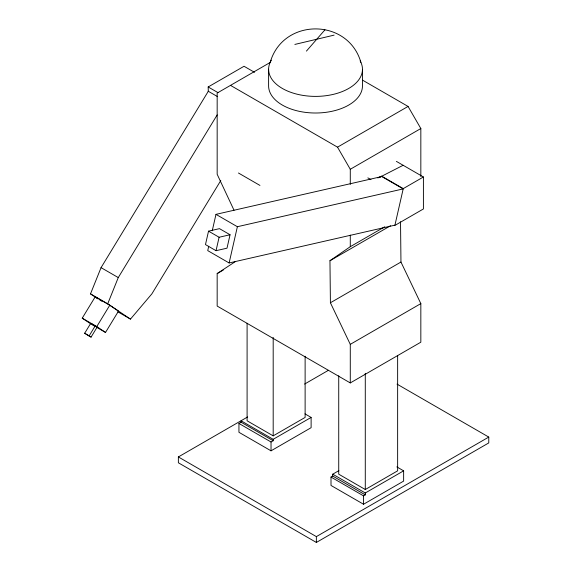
<?xml version="1.0" encoding="UTF-8"?>
<svg xmlns="http://www.w3.org/2000/svg" width="571" height="571" viewBox="0 0 571 571"><rect width="100%" height="100%" fill="white"/><g stroke="black" fill="none" stroke-linecap="round" stroke-linejoin="round"><path stroke-width="0.86" d="M208.536 231.148L205.474 244.588L216.038 250.69L226.994 248.185L230.056 234.752L219.492 228.65L208.536 231.148L219.1 237.25L230.056 234.752M208.715 246.294L207.73 250.612L229.128 262.967L394.939 225.152M212.248 230.755L215.981 214.361L381.785 176.553L403.183 188.908L237.379 226.716L215.981 214.361M216.038 250.69L219.1 237.25M229.128 262.967L237.379 226.716M423.411 176.981L403.254 188.616L394.875 225.438L423.411 208.965L423.411 176.981L396.381 161.379M270.247 62.189C283.173 17.715 348.124 17.851 360.908 62.375M97.848 298.811L90.504 293.879L101.06 267.642L208.294 91.289L208.179 86.963L244.031 66.265L254.509 72.31M220.784 180.529L151.893 293.829L130.474 319.11L107.712 303.815L118.268 277.577L217.18 114.907M90.975 324.035L82.231 318.161L95.214 296.82L109.775 305.228L118.511 311.095L105.528 332.436L96.335 327.133M84.679 333.257L90.696 323.372L95.171 325.955L97.07 327.233L91.06 337.118L84.679 333.257L91.06 337.118M89.162 335.848L95.171 325.955M105.528 332.436L96.792 326.569L109.775 305.228M306.427 51.104L324.928 29.835M400.528 221.748L400.963 262.039L420.834 303.615L420.834 342.193L350.28 382.927L350.28 344.349L330.409 302.766L329.959 260.726L350.28 246.686L384.79 226.766M350.28 382.927L217.166 306.07L217.166 273.58L235.559 261.447M270.376 62.353L217.166 93.073L217.166 174.276L234.017 210.221M230.498 85.372L337.518 147.161L408.065 106.427L420.834 128.539L420.834 176.589M350.28 184.397L350.28 169.273L420.834 128.539M379.344 177.453L403.147 165.283M217.166 273.58L223.297 270.033M329.959 260.726L390.535 225.752M330.409 302.766L400.963 262.039M350.28 344.349L420.834 303.615M397.023 384.119L488.769 437.079L488.769 442.918L316.363 542.45L178.366 462.781L178.366 456.943L247.636 416.951M304.593 384.069L328.446 370.293M238.942 423.461L241.098 422.212L273.188 440.741L273.188 439.313L311.116 417.422L311.116 427.686L271.032 450.826L238.942 432.297L238.942 423.461L271.032 441.99L273.188 440.741M247.093 323.229L247.093 420.791L273.188 435.851L305.121 417.422L305.121 356.225M332.736 476.071L331.009 477.07L331.009 485.45L363.549 504.243L403.633 481.103L403.633 470.832L365.283 492.98L365.283 494.864L332.736 476.071L332.736 474.187L338.874 470.647M338.731 375.739L338.731 474.187L365.283 489.518L397.637 470.832L397.637 355.533M331.009 477.07L363.549 495.864L365.283 494.864M178.366 456.943L316.363 536.619L488.769 437.079M377.816 177.966L381.628 176.132L403.254 188.616M294.857 44.424L334.099 35.131M362.642 80.204L408.065 106.427M367.867 177.867L370.95 179.644M208.179 86.963L217.908 92.581M208.179 91.21L217.273 96.47M238.442 173.006L259.948 185.425M101.06 267.642L118.268 277.577M305 413.889L311.116 417.422M396.824 466.9L403.633 470.832M90.504 293.879L107.712 303.815M117.762 311.766L130.474 319.11M82.231 318.161L96.792 326.569M97.07 327.233L90.696 323.372M92.502 324.92L94.037 325.805M273.188 439.313L241.098 420.791L241.098 422.212M332.736 474.187L365.283 492.98M95.214 296.82L98.126 298.776M99.582 299.754L101.766 301.224M337.518 147.161L350.28 169.273M365.283 373.334L365.283 489.518M363.549 495.864L363.549 504.243M362.464 69.391L362.464 86.007A46.929 27.094 0 0 1 315.37 113.008A46.929 27.094 0 0 1 268.606 85.821L268.606 69.198M350.28 235.116L350.28 246.686M316.363 536.619L316.363 542.45M273.188 337.404L273.188 435.851M271.032 441.99L271.032 450.826M360.137 60.869A46.929 27.094 0 0 1 314.892 96.385A46.929 27.094 0 0 1 271.353 60.169"/></g></svg>
